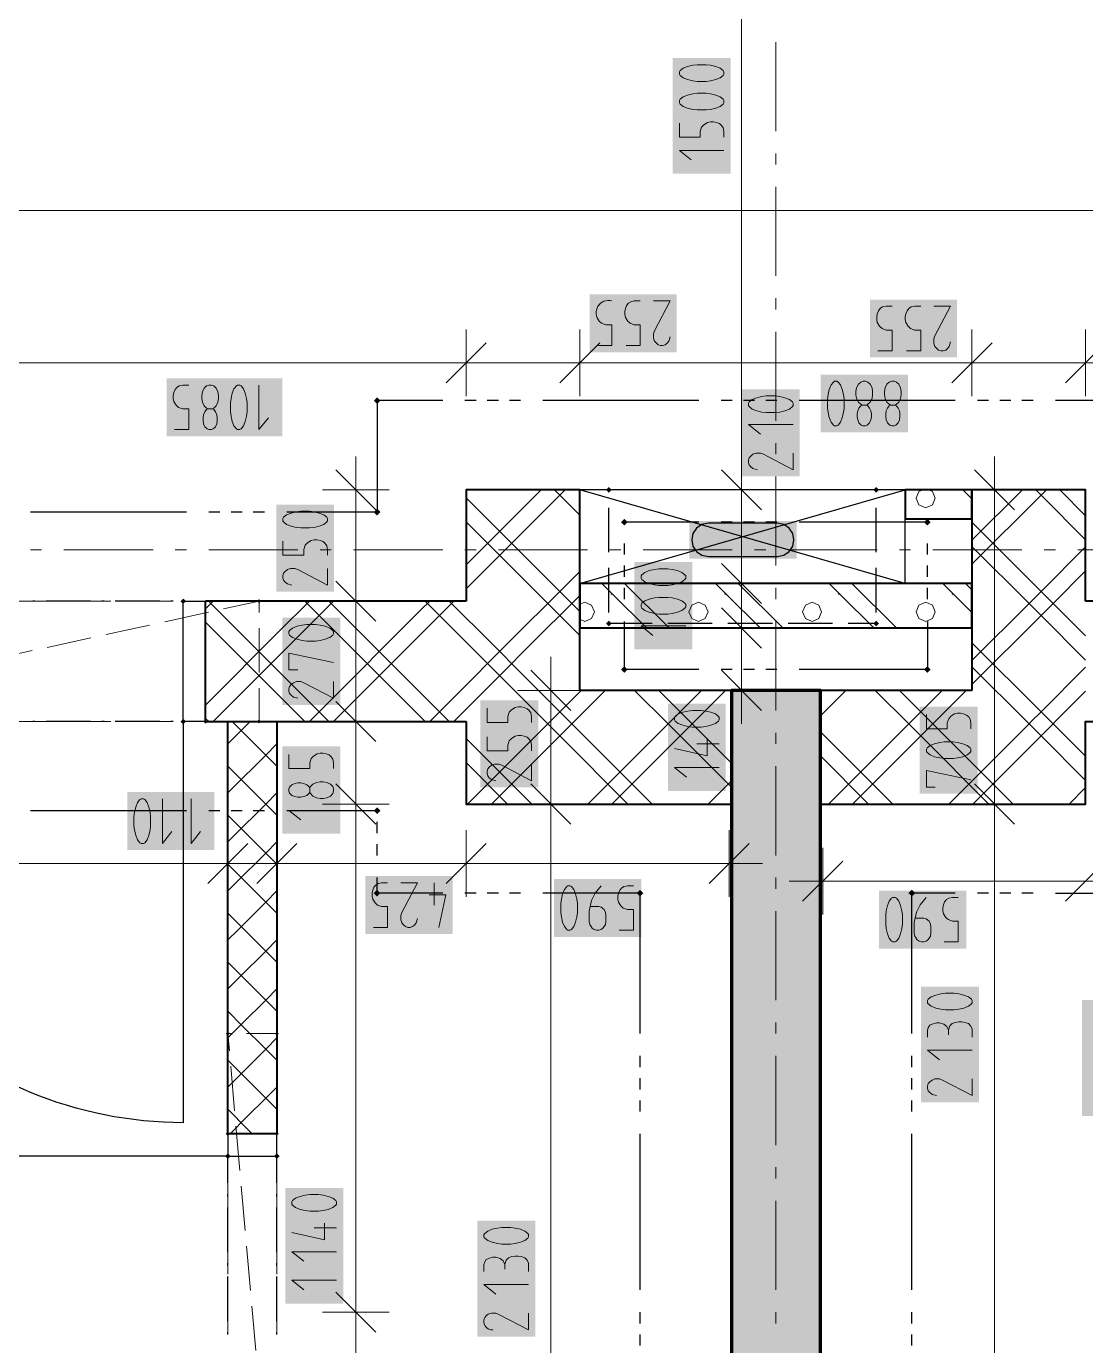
# Model space of a CAD drawing. Header units: millimetres. Extents: x 0 to 594, y 0 to 420.
# Drawn here: x 273.87 to 297.9, y 224.28 to 254.21 of the extents above; entities that cross this region are included whole.
import ezdxf

# ---------------------------------------------------------------- set-up
doc = ezdxf.new("R2010")
doc.units = ezdxf.units.MM
doc.header["$LTSCALE"] = 8
for name, color, linetype in [('PDF_Dvere', 7, 'Continuous'), ('PDF_Instalacni prizdivky', 7, 'Continuous'), ('PDF_Koty delkove', 7, 'Continuous'), ('PDF_Osy hlavni', 7, 'Continuous'), ('PDF_Pozarni useky', 7, 'Continuous'), ('PDF_Pozarni Vodovod', 7, 'Continuous'), ('PDF_Preklady', 7, 'Continuous'), ('PDF_Pricky zdene', 7, 'Continuous'), ('PDF_Rozvadece', 7, 'Continuous'), ('PDF_Steny akusticke', 7, 'Continuous'), ('PDF_Steny obvodove nosne', 7, 'Continuous')]:
    doc.layers.add(name, color=color, linetype=linetype)

msp = doc.modelspace()

# ---------------------------------------------------------------- linework, layer by layer
at = {"layer": 'PDF_Dvere', "lineweight": 25}
for points in [[(274.066, 241.166), (274.015, 241.166)], [(275.329, 241.166), (274.318, 241.166)], [(275.633, 241.166), (275.582, 241.166)], [(276.896, 241.166), (275.885, 241.166)], [(277.2, 241.166), (277.149, 241.166)], [(274.066, 238.437), (274.015, 238.437)], [(275.329, 238.437), (274.318, 238.437)], [(275.633, 238.437), (275.582, 238.437)], [(276.896, 238.437), (275.885, 238.437)], [(277.2, 238.437), (277.149, 238.437)], [(279.553, 227.971), (279.553, 228.58)], [(278.441, 227.667), (278.441, 227.718)], [(279.553, 227.667), (279.553, 227.718)], [(278.441, 226.404), (278.441, 227.415)], [(279.553, 226.404), (279.553, 227.415)], [(278.441, 226.1), (278.441, 226.151)], [(279.553, 226.1), (279.553, 226.151)], [(278.441, 224.837), (278.441, 225.848)], [(279.553, 224.837), (279.553, 225.848)], [(278.441, 224.533), (278.441, 224.584)], [(279.553, 224.533), (279.553, 224.584)]]:
    msp.add_lwpolyline(points, dxfattribs=at)
for points in [[(277.43, 241.166), (277.936, 241.166), (277.936, 238.437), (277.43, 238.437)], [(279.553, 228.58), (279.553, 229.085), (278.441, 229.085), (278.441, 228.58)]]:
    msp.add_lwpolyline(points, close=True, dxfattribs=at)
for points in [[(277.43, 238.437), (277.43, 229.338, -0.414214), (268.332, 238.437), (269.061, 238.437)], [(278.441, 227.971), (278.441, 228.58), (271.364, 228.58, 0.414214), (278.441, 221.503)]]:
    msp.add_lwpolyline(points, format="xyb", dxfattribs=at)
at = {"layer": 'PDF_Dvere', "lineweight": 25, "transparency": 33554559}
for points in [[(277.494, 241.166), (277.43, 241.103), (277.43, 241.229), (277.367, 241.166)], [(277.494, 238.437), (277.43, 238.373), (277.43, 238.5), (277.367, 238.437)], [(278.441, 228.516), (278.378, 228.58), (278.504, 228.58), (278.441, 228.643)], [(279.553, 228.516), (279.49, 228.58), (279.617, 228.58), (279.553, 228.643)]]:
    msp.add_solid(points, dxfattribs=at)
at = {"layer": 'PDF_Instalacni prizdivky', "lineweight": 40}
for points in [[(295.324, 243.694), (293.808, 243.694), (293.808, 243.036), (295.324, 243.036)], [(295.324, 241.571), (286.428, 241.571), (286.428, 240.56), (295.324, 240.56)]]:
    msp.add_lwpolyline(points, close=True, dxfattribs=at)
at = {"layer": 'PDF_Instalacni prizdivky', "lineweight": 9}
for points in [[(294.21, 243.694), (294.122, 243.657), (294.059, 243.504), (294.122, 243.351), (294.276, 243.287), (294.429, 243.351), (294.492, 243.504), (294.429, 243.657), (294.341, 243.694)], [(295.324, 243.486), (295.117, 243.694)], [(286.928, 241.571), (286.928, 241.571)], [(287.186, 241.313), (286.928, 241.571)], [(288.455, 240.56), (287.444, 241.571)], [(287.444, 241.571), (287.444, 241.571)], [(289.506, 241.571), (289.506, 241.571)], [(289.764, 241.313), (289.506, 241.571)], [(291.033, 240.56), (290.022, 241.571)], [(290.022, 241.571), (290.022, 241.571)], [(292.084, 241.571), (292.084, 241.571)], [(292.342, 241.313), (292.084, 241.571)], [(293.611, 240.56), (292.6, 241.571)], [(292.6, 241.571), (292.6, 241.571)], [(294.662, 241.571), (294.662, 241.571)], [(294.92, 241.313), (294.662, 241.571)], [(295.324, 241.424), (295.178, 241.571)], [(295.178, 241.571), (295.178, 241.571)], [(287.939, 240.56), (287.186, 241.313)], [(290.517, 240.56), (289.764, 241.313)], [(293.095, 240.56), (292.342, 241.313)], [(295.324, 240.908), (294.92, 241.313)], [(286.428, 240.757), (286.542, 240.71), (286.695, 240.773), (286.758, 240.926), (286.695, 241.079), (286.542, 241.143), (286.428, 241.096)]]:
    msp.add_lwpolyline(points, dxfattribs=at)
for points in [[(289.12, 241.143), (288.966, 241.079), (288.903, 240.926), (288.966, 240.773), (289.12, 240.71), (289.273, 240.773), (289.336, 240.926), (289.273, 241.079)], [(291.698, 241.143), (291.544, 241.079), (291.481, 240.926), (291.544, 240.773), (291.698, 240.71), (291.851, 240.773), (291.914, 240.926), (291.851, 241.079)], [(294.276, 241.143), (294.122, 241.079), (294.059, 240.926), (294.122, 240.773), (294.276, 240.71), (294.429, 240.773), (294.492, 240.926), (294.429, 241.079)]]:
    msp.add_lwpolyline(points, close=True, dxfattribs=at)
at = {"layer": 'PDF_Instalacni prizdivky', "lineweight": 9, "transparency": 33554559}
for points in [[(287.147, 241.308), (287.125, 241.331), (287.17, 241.331), (287.147, 241.354)], [(289.725, 241.308), (289.703, 241.331), (289.748, 241.331), (289.725, 241.354)], [(292.303, 241.308), (292.281, 241.331), (292.326, 241.331), (292.303, 241.354)], [(294.881, 241.308), (294.859, 241.331), (294.904, 241.331), (294.881, 241.354)]]:
    msp.add_solid(points, dxfattribs=at)
at = {"layer": 'PDF_Koty delkove', "lineweight": 18}
for points in [[(290.093, 239.144), (290.093, 240.56), (290.093, 241.571), (290.093, 243.694), (290.093, 258.858), (290.093, 261.891), (290.093, 263.407)], [(289.291, 253.337), (289.089, 253.337), (288.989, 253.323), (288.87, 253.296), (288.769, 253.256), (288.702, 253.202), (288.685, 253.175), (288.685, 253.121), (288.702, 253.093), (288.769, 253.04), (288.87, 253), (288.989, 252.972), (289.089, 252.958), (289.291, 252.958), (289.392, 252.972), (289.51, 253), (289.611, 253.04), (289.679, 253.093), (289.696, 253.121), (289.696, 253.175)], [(289.696, 253.175), (289.679, 253.202), (289.611, 253.256), (289.51, 253.296), (289.392, 253.323), (289.291, 253.337)], [(288.685, 252.014), (288.685, 251.69), (289.156, 251.69), (289.156, 251.825), (289.191, 251.919), (289.241, 251.973), (289.325, 252.027), (289.392, 252.04)], [(289.392, 252.04), (289.46, 252.04), (289.527, 252.027), (289.594, 252), (289.645, 251.959), (289.679, 251.906), (289.696, 251.825), (289.696, 251.69)], [(289.696, 251.392), (288.685, 251.392), (288.954, 251.177)], [(511.924, 250.029), (492.486, 250.029), (472.901, 250.029), (471.435, 250.029), (163.798, 250.029)], [(287.476, 246.966), (287.8, 246.966), (287.8, 247.437), (287.664, 247.437), (287.57, 247.472), (287.516, 247.522), (287.463, 247.606), (287.449, 247.673), (287.449, 247.741), (287.463, 247.808), (287.489, 247.875), (287.53, 247.926), (287.583, 247.96), (287.664, 247.977), (287.8, 247.977)], [(288.097, 247.977), (288.475, 247.977), (288.124, 247.303), (288.097, 247.235), (288.097, 247.134), (288.124, 247.067), (288.164, 247.017), (288.205, 246.982), (288.259, 246.966), (288.312, 246.966), (288.367, 246.982), (288.407, 247.017), (288.448, 247.067), (288.475, 247.167)], [(293.189, 246.847), (293.513, 246.847), (293.513, 247.318), (293.378, 247.318), (293.284, 247.352), (293.229, 247.403), (293.176, 247.487), (293.162, 247.554), (293.162, 247.621), (293.176, 247.689), (293.203, 247.756), (293.243, 247.806), (293.297, 247.841), (293.378, 247.858), (293.513, 247.858)], [(293.837, 246.847), (294.161, 246.847), (294.161, 247.318), (294.026, 247.318), (293.932, 247.352), (293.877, 247.403), (293.824, 247.487), (293.81, 247.554), (293.81, 247.621), (293.824, 247.689), (293.851, 247.756), (293.891, 247.806), (293.945, 247.841)], [(293.945, 247.841), (294.026, 247.858), (294.161, 247.858)], [(294.458, 247.858), (294.837, 247.858), (294.485, 247.184), (294.458, 247.116), (294.458, 247.015), (294.485, 246.948), (294.526, 246.897), (294.566, 246.863), (294.62, 246.847), (294.674, 246.847), (294.728, 246.863), (294.769, 246.897), (294.809, 246.948), (294.837, 247.048)], [(283.85, 247.333), (283.85, 246.575), (283.85, 245.817)], [(286.428, 247.333), (286.428, 246.575), (286.428, 245.817)], [(295.324, 247.333), (295.324, 246.575), (295.324, 245.817)], [(297.902, 247.333), (297.902, 246.575), (297.902, 245.817)], [(284.305, 247.03), (283.395, 246.12)], [(286.883, 247.03), (285.973, 246.12)], [(295.779, 247.03), (294.869, 246.12)], [(298.357, 247.03), (297.447, 246.12)], [(419.32, 246.575), (408.047, 246.575), (400.263, 246.575), (392.883, 246.575), (316.251, 246.575), (308.871, 246.575), (297.902, 246.575), (295.324, 246.575), (286.428, 246.575), (283.85, 246.575), (272.881, 246.575), (265.501, 246.575), (188.87, 246.575)], [(277.231, 245.058), (277.555, 245.058), (277.555, 245.53), (277.42, 245.53), (277.326, 245.564), (277.271, 245.615), (277.218, 245.698), (277.204, 245.765), (277.204, 245.833), (277.218, 245.901), (277.245, 245.967), (277.285, 246.018), (277.339, 246.052), (277.42, 246.069), (277.555, 246.069)], [(277.852, 245.833), (277.852, 245.765), (277.866, 245.681), (277.906, 245.597), (277.96, 245.547), (277.987, 245.53), (278.095, 245.53), (278.122, 245.547), (278.176, 245.597), (278.217, 245.681), (278.23, 245.765), (278.23, 245.833), (278.217, 245.917), (278.176, 246.002), (278.122, 246.052), (278.068, 246.069)], [(278.068, 246.069), (278.014, 246.069), (277.96, 246.052), (277.906, 246.002), (277.866, 245.917), (277.852, 245.833)], [(279.148, 246.069), (279.148, 245.058), (279.364, 245.327)], [(292.207, 245.146), (292.26, 245.146), (292.288, 245.162), (292.341, 245.23), (292.382, 245.331), (292.409, 245.449), (292.423, 245.549), (292.423, 245.751), (292.409, 245.852), (292.382, 245.971), (292.341, 246.072), (292.288, 246.139), (292.26, 246.157), (292.207, 246.157), (292.179, 246.139), (292.126, 246.072), (292.085, 245.971), (292.058, 245.852), (292.045, 245.751)], [(292.045, 245.751), (292.045, 245.549), (292.058, 245.449), (292.085, 245.331), (292.126, 245.23), (292.179, 245.162), (292.207, 245.146)], [(278.095, 245.53), (278.122, 245.512), (278.162, 245.462), (278.189, 245.395), (278.203, 245.327), (278.203, 245.26), (278.189, 245.193), (278.162, 245.125), (278.108, 245.075), (278.068, 245.058), (278.014, 245.058), (277.974, 245.075), (277.919, 245.125), (277.893, 245.193), (277.879, 245.26), (277.879, 245.327), (277.893, 245.395), (277.919, 245.462), (277.96, 245.512), (277.987, 245.53)], [(292.936, 245.617), (292.962, 245.6), (293.003, 245.549), (293.03, 245.482), (293.043, 245.415), (293.043, 245.347), (293.03, 245.28), (293.003, 245.212), (292.949, 245.162), (292.908, 245.146), (292.855, 245.146), (292.814, 245.162), (292.76, 245.212), (292.733, 245.28), (292.719, 245.347), (292.719, 245.415), (292.733, 245.482), (292.76, 245.549), (292.8, 245.6), (292.827, 245.617)], [(293.584, 245.617), (293.61, 245.6), (293.651, 245.549), (293.678, 245.482), (293.691, 245.415), (293.691, 245.347), (293.678, 245.28), (293.651, 245.212), (293.597, 245.162), (293.556, 245.146), (293.503, 245.146), (293.462, 245.162), (293.408, 245.212), (293.381, 245.28), (293.367, 245.347)], [(293.367, 245.347), (293.367, 245.415), (293.381, 245.482), (293.408, 245.549), (293.448, 245.6), (293.475, 245.617)], [(291.266, 245.175), (290.255, 245.175), (290.524, 244.959)], [(291.266, 244.527), (291.266, 244.149), (290.592, 244.5), (290.524, 244.527), (290.423, 244.527), (290.356, 244.5), (290.306, 244.46), (290.271, 244.419), (290.255, 244.365), (290.255, 244.311), (290.271, 244.257), (290.306, 244.217), (290.356, 244.176), (290.456, 244.149)], [(281.345, 243.694), (281.345, 244.452)], [(295.834, 243.694), (295.834, 244.452)], [(281.799, 243.239), (280.89, 244.149)], [(290.548, 243.239), (289.638, 244.149)], [(296.289, 243.239), (295.379, 244.149)], [(282.103, 243.694), (281.345, 243.694), (280.586, 243.694)], [(281.345, 215.033), (281.345, 225.041), (281.345, 236.566), (281.345, 238.437), (281.345, 241.166), (281.345, 243.694)], [(290.851, 243.694), (290.093, 243.694), (289.335, 243.694)], [(296.592, 243.694), (295.834, 243.694), (295.076, 243.694)], [(295.834, 154.678), (295.834, 158.52), (295.834, 177.255), (295.834, 212.435), (295.834, 213.567), (295.834, 215.033), (295.834, 217.041), (295.834, 236.566), (295.834, 243.694)], [(280.297, 243.207), (280.095, 243.207), (279.995, 243.193), (279.877, 243.166), (279.776, 243.126), (279.708, 243.072), (279.692, 243.045), (279.692, 242.991), (279.708, 242.964), (279.776, 242.91), (279.877, 242.87), (279.995, 242.842)], [(279.995, 242.842), (280.095, 242.828), (280.297, 242.828), (280.399, 242.842), (280.517, 242.87), (280.618, 242.91), (280.686, 242.964), (280.703, 242.991), (280.703, 243.045), (280.686, 243.072), (280.618, 243.126), (280.517, 243.166), (280.399, 243.193), (280.297, 243.207)], [(279.692, 242.532), (279.692, 242.208), (280.163, 242.208), (280.163, 242.343), (280.197, 242.437), (280.248, 242.491), (280.332, 242.545), (280.399, 242.559), (280.466, 242.559), (280.534, 242.545), (280.601, 242.518), (280.651, 242.478), (280.686, 242.424), (280.703, 242.343), (280.703, 242.208)], [(280.703, 241.911), (280.703, 241.532), (280.028, 241.884), (279.961, 241.911), (279.86, 241.911), (279.793, 241.884), (279.742, 241.843), (279.708, 241.803), (279.692, 241.749), (279.692, 241.695), (279.708, 241.641), (279.742, 241.6), (279.793, 241.56), (279.893, 241.532)], [(288.424, 241.902), (288.221, 241.902), (288.121, 241.889), (288.003, 241.862), (287.902, 241.821), (287.834, 241.768), (287.818, 241.74), (287.818, 241.687), (287.834, 241.659), (287.902, 241.606), (288.003, 241.565), (288.121, 241.538), (288.221, 241.524), (288.424, 241.524), (288.525, 241.538), (288.643, 241.565), (288.744, 241.606), (288.812, 241.659), (288.829, 241.687), (288.829, 241.74), (288.812, 241.768), (288.744, 241.821), (288.643, 241.862)], [(288.643, 241.862), (288.525, 241.889), (288.424, 241.902)], [(290.548, 241.116), (289.638, 242.025)], [(281.799, 240.711), (280.89, 241.621)], [(290.851, 241.571), (290.093, 241.571), (289.335, 241.571)], [(282.103, 241.166), (281.345, 241.166), (280.586, 241.166)], [(290.548, 240.105), (289.638, 241.015)], [(280.434, 240.639), (280.231, 240.639), (280.131, 240.625), (280.013, 240.598), (279.912, 240.558), (279.844, 240.504), (279.828, 240.477), (279.828, 240.423), (279.844, 240.396), (279.912, 240.342), (280.013, 240.302), (280.131, 240.274), (280.231, 240.26)], [(280.231, 240.26), (280.434, 240.26), (280.535, 240.274), (280.653, 240.302), (280.754, 240.342), (280.822, 240.396), (280.839, 240.423), (280.839, 240.477), (280.822, 240.504), (280.754, 240.558), (280.653, 240.598), (280.535, 240.625), (280.434, 240.639)], [(288.829, 240.606), (287.818, 240.606), (288.087, 240.391)], [(290.851, 240.56), (290.093, 240.56), (289.335, 240.56)], [(280.029, 239.612), (279.828, 239.612), (279.828, 239.991), (280.839, 239.775)], [(285.77, 239.144), (285.77, 239.902)], [(286.225, 238.689), (285.315, 239.599)], [(290.548, 238.689), (289.638, 239.599)], [(280.839, 239.343), (280.839, 238.964), (280.165, 239.316), (280.097, 239.343), (279.996, 239.343), (279.929, 239.316), (279.879, 239.275), (279.844, 239.235), (279.828, 239.181), (279.828, 239.127), (279.844, 239.073), (279.879, 239.032), (279.929, 238.992), (280.029, 238.964)], [(286.528, 239.144), (285.77, 239.144), (285.012, 239.144)], [(285.77, 236.566), (285.77, 239.144)], [(290.851, 239.144), (290.093, 239.144), (289.335, 239.144)], [(290.093, 239.144), (290.093, 238.386)], [(281.799, 237.982), (280.89, 238.891)], [(284.322, 238.742), (284.322, 238.418), (284.793, 238.418), (284.793, 238.553), (284.827, 238.647), (284.878, 238.701), (284.961, 238.755), (285.028, 238.769), (285.096, 238.769), (285.164, 238.755), (285.23, 238.728), (285.281, 238.688), (285.315, 238.634), (285.333, 238.553), (285.333, 238.418)], [(289.182, 238.69), (288.98, 238.69), (288.88, 238.676), (288.761, 238.649), (288.66, 238.609), (288.593, 238.555), (288.576, 238.528), (288.576, 238.474), (288.593, 238.447), (288.66, 238.393), (288.761, 238.353), (288.88, 238.325), (288.98, 238.311), (289.182, 238.311), (289.283, 238.325), (289.401, 238.353), (289.502, 238.393), (289.57, 238.447), (289.587, 238.474), (289.587, 238.528), (289.57, 238.555), (289.502, 238.609), (289.401, 238.649)], [(289.401, 238.649), (289.283, 238.676), (289.182, 238.69)], [(294.29, 238.597), (294.29, 238.273), (294.761, 238.273), (294.761, 238.408), (294.796, 238.502), (294.846, 238.556), (294.93, 238.61), (294.997, 238.624), (295.065, 238.624)], [(295.065, 238.624), (295.132, 238.61), (295.199, 238.583), (295.25, 238.543), (295.284, 238.489), (295.301, 238.408), (295.301, 238.273)], [(282.103, 238.437), (281.345, 238.437), (280.586, 238.437)], [(284.322, 238.094), (284.322, 237.77), (284.793, 237.77), (284.793, 237.905), (284.827, 237.999), (284.878, 238.053), (284.961, 238.107), (285.028, 238.121), (285.096, 238.121), (285.164, 238.107), (285.23, 238.08), (285.281, 238.04), (285.315, 237.986), (285.333, 237.905), (285.333, 237.77)], [(289.317, 238.042), (289.317, 237.663), (288.576, 237.826)], [(289.587, 237.934), (289.082, 237.934)], [(279.828, 237.693), (279.828, 237.369), (280.299, 237.369), (280.299, 237.504), (280.334, 237.598), (280.384, 237.652), (280.468, 237.706), (280.535, 237.719), (280.602, 237.719), (280.67, 237.706), (280.737, 237.679), (280.788, 237.638), (280.822, 237.585), (280.839, 237.504), (280.839, 237.369)], [(285.333, 237.473), (285.333, 237.094), (284.658, 237.446), (284.59, 237.473), (284.489, 237.473), (284.423, 237.446), (284.372, 237.405), (284.338, 237.365), (284.322, 237.311), (284.322, 237.257), (284.338, 237.203), (284.372, 237.162), (284.423, 237.122), (284.523, 237.094)], [(289.587, 237.393), (288.576, 237.393), (288.845, 237.178)], [(294.491, 236.949), (294.29, 236.949), (294.29, 237.328), (295.301, 237.112)], [(279.844, 236.95), (279.895, 237.004), (279.963, 237.031), (280.029, 237.045), (280.097, 237.045), (280.165, 237.031), (280.231, 237.004), (280.282, 236.964), (280.299, 236.937)], [(281.799, 236.111), (280.89, 237.021)], [(286.225, 236.111), (285.315, 237.021)], [(296.289, 236.111), (295.379, 237.021)], [(280.299, 236.828), (280.282, 236.802), (280.231, 236.761), (280.165, 236.734), (280.097, 236.721), (280.029, 236.721), (279.963, 236.734), (279.895, 236.761), (279.844, 236.815), (279.828, 236.856), (279.828, 236.909), (279.844, 236.95)], [(276.96, 236.684), (276.96, 235.673), (277.175, 235.942)], [(277.608, 236.684), (277.608, 235.673), (277.824, 235.942)], [(280.839, 236.423), (279.828, 236.423), (280.097, 236.208)], [(282.103, 236.566), (281.345, 236.566), (280.586, 236.566)], [(286.528, 236.566), (285.77, 236.566), (285.012, 236.566)], [(285.77, 206.995), (285.77, 210.324), (285.77, 213.567), (285.77, 215.033), (285.77, 236.566)], [(296.592, 236.566), (295.834, 236.566), (295.076, 236.566)], [(278.441, 235.976), (278.441, 235.217), (278.441, 234.459)], [(279.553, 235.976), (279.553, 235.217), (279.553, 234.459)], [(283.85, 235.976), (283.85, 235.217), (283.85, 234.459)], [(289.815, 235.976), (289.815, 235.217), (289.815, 234.459)], [(278.896, 235.672), (277.986, 234.763)], [(280.008, 235.672), (279.098, 234.763)], [(284.305, 235.672), (283.395, 234.763)], [(290.27, 235.672), (289.36, 234.763)], [(291.938, 235.576), (291.938, 234.817), (291.938, 234.059)], [(289.815, 235.217), (287.361, 235.217), (285.941, 235.217), (283.85, 235.217), (282.126, 235.217), (279.553, 235.217), (278.441, 235.217), (276.145, 235.217), (274.744, 235.217), (272.856, 235.217), (267.275, 235.217), (263.883, 235.217), (262.771, 235.217), (253.571, 235.217)], [(289.815, 235.217), (290.573, 235.217)], [(292.393, 235.272), (291.483, 234.362)], [(298.357, 235.272), (297.447, 234.362)], [(281.743, 233.769), (282.067, 233.769), (282.067, 234.24), (281.931, 234.24), (281.837, 234.275), (281.783, 234.325), (281.73, 234.409), (281.716, 234.476), (281.716, 234.544), (281.73, 234.611), (281.756, 234.678), (281.797, 234.729), (281.85, 234.763), (281.931, 234.78), (282.067, 234.78)], [(282.364, 234.78), (282.742, 234.78), (282.391, 234.106), (282.364, 234.038), (282.364, 233.937), (282.391, 233.87), (282.431, 233.82), (282.472, 233.785), (282.526, 233.769), (282.579, 233.769), (282.634, 233.785), (282.674, 233.82), (282.715, 233.87), (282.742, 233.97)], [(283.12, 234.78), (283.12, 234.275)], [(286.157, 233.701), (286.21, 233.701), (286.238, 233.717), (286.291, 233.785), (286.332, 233.886), (286.359, 234.004), (286.373, 234.104), (286.373, 234.307), (286.359, 234.408), (286.332, 234.526), (286.291, 234.627), (286.238, 234.695), (286.21, 234.712), (286.157, 234.712), (286.129, 234.695), (286.076, 234.627), (286.035, 234.526), (286.009, 234.408), (285.995, 234.307)], [(286.913, 234.712), (286.777, 234.543), (286.696, 234.374), (286.643, 234.139), (286.643, 233.902), (286.657, 233.835), (286.684, 233.785), (286.71, 233.752), (286.751, 233.717), (286.805, 233.701), (286.859, 233.701), (286.913, 233.717), (286.953, 233.752), (286.98, 233.785), (287.008, 233.835), (287.021, 233.902), (287.021, 234.038), (287.008, 234.104), (286.98, 234.172), (286.913, 234.223), (286.859, 234.24), (286.67, 234.24)], [(287.318, 233.701), (287.642, 233.701), (287.642, 234.172), (287.507, 234.172), (287.413, 234.206), (287.358, 234.257), (287.305, 234.341), (287.291, 234.408), (287.291, 234.475), (287.305, 234.543), (287.332, 234.61), (287.372, 234.66), (287.426, 234.695), (287.507, 234.712), (287.642, 234.712)], [(291.938, 234.817), (291.179, 234.817)], [(302.199, 234.817), (301.633, 234.817), (297.902, 234.817), (291.938, 234.817)], [(283.012, 234.51), (283.39, 234.51), (283.228, 233.769)], [(294.285, 234.448), (294.15, 234.279), (294.069, 234.11), (294.015, 233.875), (294.015, 233.638), (294.029, 233.572), (294.056, 233.521), (294.083, 233.488), (294.123, 233.453), (294.177, 233.437), (294.231, 233.437), (294.285, 233.453), (294.326, 233.488), (294.352, 233.521), (294.38, 233.572), (294.394, 233.638), (294.394, 233.774), (294.38, 233.84), (294.352, 233.908), (294.285, 233.959), (294.231, 233.976), (294.042, 233.976)], [(294.677, 234.279), (294.704, 234.346), (294.744, 234.397), (294.798, 234.431), (294.879, 234.448), (295.014, 234.448)], [(285.995, 234.307), (285.995, 234.104), (286.009, 234.004), (286.035, 233.886), (286.076, 233.785), (286.129, 233.717), (286.157, 233.701)], [(294.69, 233.437), (295.014, 233.437), (295.014, 233.908), (294.879, 233.908), (294.785, 233.943), (294.731, 233.993), (294.677, 234.077), (294.663, 234.144), (294.663, 234.212), (294.677, 234.279)], [(294.923, 232.275), (294.721, 232.275), (294.621, 232.261), (294.503, 232.234), (294.401, 232.194), (294.334, 232.14), (294.318, 232.113), (294.318, 232.059), (294.334, 232.032), (294.401, 231.978)], [(294.401, 231.978), (294.503, 231.938), (294.621, 231.91), (294.721, 231.897), (294.923, 231.897), (295.024, 231.91), (295.142, 231.938), (295.244, 231.978), (295.311, 232.032), (295.328, 232.059), (295.328, 232.113), (295.311, 232.14), (295.244, 232.194), (295.142, 232.234), (295.024, 232.261), (294.923, 232.275)], [(295.328, 231.276), (295.328, 231.465), (295.294, 231.532), (295.244, 231.586), (295.16, 231.613), (295.092, 231.627), (295.024, 231.627), (294.94, 231.613), (294.874, 231.586), (294.823, 231.532), (294.789, 231.438)], [(294.318, 231.276), (294.318, 231.438), (294.334, 231.492), (294.368, 231.546), (294.419, 231.573), (294.519, 231.6), (294.586, 231.6), (294.688, 231.573), (294.755, 231.519), (294.789, 231.438), (294.789, 231.33)], [(295.328, 230.979), (294.318, 230.979), (294.586, 230.763)], [(295.328, 230.331), (295.328, 229.952), (294.654, 230.304), (294.586, 230.331), (294.485, 230.331), (294.419, 230.304), (294.368, 230.264), (294.334, 230.223), (294.318, 230.169), (294.318, 230.115), (294.334, 230.061), (294.368, 230.021), (294.419, 229.98), (294.519, 229.952)], [(280.502, 227.707), (280.3, 227.707), (280.2, 227.693), (280.081, 227.667), (279.98, 227.626), (279.912, 227.573), (279.896, 227.545), (279.896, 227.492), (279.912, 227.464), (279.98, 227.411), (280.081, 227.37), (280.2, 227.343), (280.3, 227.329), (280.502, 227.329), (280.603, 227.343), (280.721, 227.37), (280.822, 227.411), (280.89, 227.464), (280.907, 227.492), (280.907, 227.545), (280.89, 227.573), (280.822, 227.626), (280.721, 227.667), (280.603, 227.693), (280.502, 227.707)], [(280.637, 227.059), (280.637, 226.681), (279.896, 226.844)], [(280.907, 226.951), (280.402, 226.951)], [(284.859, 226.961), (284.657, 226.961), (284.557, 226.947), (284.438, 226.92), (284.337, 226.88), (284.27, 226.826), (284.253, 226.799), (284.253, 226.745), (284.27, 226.718), (284.337, 226.664), (284.438, 226.624), (284.557, 226.596), (284.657, 226.583), (284.859, 226.583), (284.96, 226.596), (285.078, 226.624), (285.179, 226.664), (285.247, 226.718), (285.264, 226.745), (285.264, 226.799)], [(285.264, 226.799), (285.247, 226.826), (285.179, 226.88), (285.078, 226.92), (284.96, 226.947), (284.859, 226.961)], [(280.907, 226.411), (279.896, 226.411), (280.165, 226.195)], [(284.253, 225.962), (284.253, 226.124), (284.27, 226.178), (284.304, 226.232), (284.355, 226.259), (284.455, 226.286), (284.522, 226.286), (284.623, 226.259), (284.691, 226.205), (284.725, 226.124), (284.725, 226.016)], [(285.264, 225.962), (285.264, 226.151), (285.23, 226.218), (285.179, 226.272), (285.096, 226.299), (285.028, 226.313), (284.96, 226.313), (284.876, 226.299), (284.809, 226.272), (284.759, 226.218), (284.725, 226.124)], [(280.907, 225.763), (279.896, 225.763), (280.165, 225.547)], [(285.264, 225.665), (284.253, 225.665), (284.522, 225.449)], [(281.799, 224.586), (280.89, 225.496)], [(282.103, 225.041), (281.345, 225.041), (280.586, 225.041)]]:
    msp.add_lwpolyline(points, dxfattribs=at)
for points in [[(289.291, 252.688), (289.089, 252.688), (288.989, 252.675), (288.87, 252.648), (288.769, 252.607), (288.702, 252.554), (288.685, 252.526), (288.685, 252.473), (288.702, 252.445), (288.769, 252.392), (288.87, 252.351), (288.989, 252.324), (289.089, 252.31), (289.291, 252.31), (289.392, 252.324), (289.51, 252.351), (289.611, 252.392), (289.679, 252.445), (289.696, 252.473), (289.696, 252.526), (289.679, 252.554), (289.611, 252.607), (289.51, 252.648), (289.392, 252.675)], [(278.5, 245.664), (278.5, 245.462), (278.514, 245.362), (278.541, 245.243), (278.581, 245.142), (278.635, 245.075), (278.662, 245.058), (278.716, 245.058), (278.743, 245.075), (278.797, 245.142), (278.837, 245.243), (278.865, 245.362), (278.878, 245.462), (278.878, 245.664), (278.865, 245.765), (278.837, 245.883), (278.797, 245.985), (278.743, 246.052), (278.716, 246.069), (278.662, 246.069), (278.635, 246.052), (278.581, 245.985), (278.541, 245.883), (278.514, 245.765)], [(292.693, 245.92), (292.693, 245.852), (292.706, 245.768), (292.746, 245.685), (292.8, 245.634), (292.827, 245.617), (292.936, 245.617), (292.962, 245.634), (293.017, 245.685), (293.057, 245.768), (293.071, 245.852), (293.071, 245.92), (293.057, 246.004), (293.017, 246.089), (292.962, 246.139), (292.908, 246.157), (292.855, 246.157), (292.8, 246.139), (292.746, 246.089), (292.706, 246.004)], [(293.341, 245.92), (293.341, 245.852), (293.354, 245.768), (293.394, 245.685), (293.448, 245.634), (293.475, 245.617), (293.584, 245.617), (293.61, 245.634), (293.665, 245.685), (293.705, 245.768), (293.719, 245.852), (293.719, 245.92), (293.705, 246.004), (293.665, 246.089), (293.61, 246.139), (293.556, 246.157), (293.503, 246.157), (293.448, 246.139), (293.394, 246.089), (293.354, 246.004)], [(290.861, 245.823), (290.658, 245.823), (290.558, 245.809), (290.44, 245.782), (290.339, 245.742), (290.271, 245.688), (290.255, 245.661), (290.255, 245.607), (290.271, 245.58), (290.339, 245.526), (290.44, 245.486), (290.558, 245.458), (290.658, 245.445), (290.861, 245.445), (290.962, 245.458), (291.08, 245.486), (291.181, 245.526), (291.249, 245.58), (291.266, 245.607), (291.266, 245.661), (291.249, 245.688), (291.181, 245.742), (291.08, 245.782), (290.962, 245.809)], [(288.424, 241.254), (288.221, 241.254), (288.121, 241.241), (288.003, 241.214), (287.902, 241.173), (287.834, 241.12), (287.818, 241.092), (287.818, 241.039), (287.834, 241.011), (287.902, 240.958), (288.003, 240.917), (288.121, 240.89), (288.221, 240.876), (288.424, 240.876), (288.525, 240.89), (288.643, 240.917), (288.744, 240.958), (288.812, 241.011), (288.829, 241.039), (288.829, 241.092), (288.812, 241.12), (288.744, 241.173), (288.643, 241.214), (288.525, 241.241)], [(294.896, 237.976), (294.694, 237.976), (294.594, 237.962), (294.475, 237.935), (294.374, 237.895), (294.306, 237.841), (294.29, 237.814), (294.29, 237.76), (294.306, 237.733), (294.374, 237.679), (294.475, 237.639), (294.594, 237.611), (294.694, 237.597), (294.896, 237.597), (294.997, 237.611), (295.115, 237.639), (295.216, 237.679), (295.284, 237.733), (295.301, 237.76), (295.301, 237.814), (295.284, 237.841), (295.216, 237.895), (295.115, 237.935), (294.997, 237.962)], [(280.602, 237.071), (280.535, 237.071), (280.451, 237.058), (280.367, 237.018), (280.316, 236.964), (280.299, 236.937), (280.299, 236.828), (280.316, 236.802), (280.367, 236.747), (280.451, 236.707), (280.535, 236.693), (280.602, 236.693), (280.686, 236.707), (280.771, 236.747), (280.822, 236.802), (280.839, 236.856), (280.839, 236.909), (280.822, 236.964), (280.771, 237.018), (280.686, 237.058)], [(276.312, 236.279), (276.312, 236.076), (276.326, 235.976), (276.352, 235.858), (276.393, 235.757), (276.446, 235.689), (276.474, 235.673), (276.527, 235.673), (276.555, 235.689), (276.608, 235.757), (276.649, 235.858), (276.676, 235.976), (276.69, 236.076), (276.69, 236.279), (276.676, 236.38), (276.649, 236.498), (276.608, 236.599), (276.555, 236.667), (276.527, 236.684), (276.474, 236.684), (276.446, 236.667), (276.393, 236.599), (276.352, 236.498), (276.326, 236.38)], [(293.367, 234.043), (293.367, 233.84), (293.381, 233.74), (293.408, 233.622), (293.448, 233.521), (293.502, 233.453), (293.529, 233.437), (293.583, 233.437), (293.61, 233.453), (293.664, 233.521), (293.704, 233.622), (293.732, 233.74), (293.746, 233.84), (293.746, 234.043), (293.732, 234.144), (293.704, 234.262), (293.664, 234.363), (293.61, 234.431), (293.583, 234.448), (293.529, 234.448), (293.502, 234.431), (293.448, 234.363), (293.408, 234.262), (293.381, 234.144)]]:
    msp.add_lwpolyline(points, close=True, dxfattribs=at)
for points in [[(286.828, 246.966), (287.152, 246.966), (287.152, 247.437), (287.016, 247.437), (286.922, 247.472), (286.868, 247.522, -0.753186), (287.152, 247.977)], [(285.264, 225.017), (285.264, 224.638), (284.59, 224.99), (284.522, 225.017), (284.421, 225.017, 0.981614), (284.455, 224.638)]]:
    msp.add_lwpolyline(points, format="xyb", dxfattribs=at)
at = {"layer": 'PDF_Koty delkove', "color": 7, "lineweight": 18, "true_color": 0xffffff, "transparency": 33554559}
for points in [[(289.848, 250.862), (289.848, 253.488), (288.534, 250.862), (288.534, 253.488)], [(288.627, 248.129), (286.649, 248.129), (288.627, 246.814), (286.649, 246.814)], [(294.988, 248.009), (293.011, 248.009), (294.988, 246.695), (293.011, 246.695)], [(293.871, 246.308), (291.893, 246.308), (293.871, 244.994), (291.893, 244.994)], [(279.678, 246.221), (277.053, 246.221), (279.678, 244.907), (277.053, 244.907)], [(291.418, 243.997), (291.418, 245.974), (290.103, 243.997), (290.103, 245.974)], [(280.854, 241.381), (280.854, 243.358), (279.54, 241.381), (279.54, 243.358)], [(288.981, 240.076), (288.981, 242.054), (287.666, 240.076), (287.666, 242.054)], [(280.991, 238.813), (280.991, 240.79), (279.676, 238.813), (279.676, 240.79)], [(285.484, 236.943), (285.484, 238.92), (284.17, 236.943), (284.17, 238.92)], [(289.739, 236.864), (289.739, 238.841), (288.425, 236.864), (288.425, 238.841)], [(295.453, 236.798), (295.453, 238.775), (294.139, 236.798), (294.139, 238.775)], [(280.991, 235.893), (280.991, 237.871), (279.676, 235.893), (279.676, 237.871)], [(278.138, 236.836), (276.161, 236.836), (278.138, 235.521), (276.161, 235.521)], [(283.542, 234.932), (281.565, 234.932), (283.542, 233.617), (281.565, 233.617)], [(287.821, 234.864), (285.844, 234.864), (287.821, 233.549), (285.844, 233.549)], [(295.193, 234.6), (293.216, 234.6), (295.193, 233.285), (293.216, 233.285)], [(295.48, 229.801), (295.48, 232.426), (294.166, 229.801), (294.166, 232.426)], [(299.134, 229.491), (299.134, 232.117), (297.819, 229.491), (297.819, 232.117)], [(281.059, 225.233), (281.059, 227.858), (279.745, 225.233), (279.745, 227.858)], [(285.416, 224.487), (285.416, 227.112), (284.102, 224.487), (284.102, 227.112)]]:
    msp.add_solid(points, dxfattribs=at)
at = {"layer": 'PDF_Osy hlavni', "lineweight": 18}
for points in [[(290.876, 251.83), (290.876, 253.851)], [(290.876, 251.071), (290.876, 251.324)], [(290.876, 248.544), (290.876, 250.566)], [(290.876, 247.786), (290.876, 248.038)], [(290.876, 245.258), (290.876, 247.28)], [(290.876, 244.5), (290.876, 244.753)], [(290.876, 241.973), (290.876, 243.995)], [(274.217, 242.329), (273.965, 242.329)], [(276.745, 242.329), (274.723, 242.329)], [(277.503, 242.329), (277.25, 242.329)], [(280.03, 242.329), (278.008, 242.329)], [(280.789, 242.329), (280.536, 242.329)], [(283.316, 242.329), (281.294, 242.329)], [(284.074, 242.329), (283.822, 242.329)], [(286.602, 242.329), (284.58, 242.329)], [(287.36, 242.329), (287.107, 242.329)], [(289.887, 242.329), (287.865, 242.329)], [(290.646, 242.329), (290.393, 242.329)], [(293.173, 242.329), (291.151, 242.329)], [(293.931, 242.329), (293.678, 242.329)], [(296.459, 242.329), (294.437, 242.329)], [(297.217, 242.329), (296.964, 242.329)], [(299.744, 242.329), (297.722, 242.329)], [(290.876, 241.214), (290.876, 241.467)], [(290.876, 238.687), (290.876, 240.709)], [(290.876, 237.929), (290.876, 238.181)], [(290.876, 235.401), (290.876, 237.423)], [(290.876, 234.643), (290.876, 234.896)], [(290.876, 232.116), (290.876, 234.138)], [(290.876, 231.357), (290.876, 231.61)], [(290.876, 228.83), (290.876, 230.852)], [(290.876, 228.072), (290.876, 228.325)], [(290.876, 225.544), (290.876, 227.566)], [(290.876, 224.786), (290.876, 225.039)]]:
    msp.add_lwpolyline(points, dxfattribs=at)
at = {"layer": 'PDF_Pozarni useky', "lineweight": 30}
for points in [[(281.828, 245.716), (281.828, 243.188), (279.778, 243.188)], [(283.316, 245.716), (281.828, 245.716)], [(284.074, 245.716), (283.822, 245.716)], [(284.58, 245.716), (284.327, 245.716)], [(285.085, 245.716), (284.833, 245.716)], [(289.129, 245.716), (285.591, 245.716)], [(289.887, 245.716), (289.635, 245.716)], [(290.393, 245.716), (290.14, 245.716)], [(290.898, 245.716), (290.646, 245.716)], [(294.942, 245.716), (291.404, 245.716)], [(295.7, 245.716), (295.448, 245.716)], [(296.206, 245.716), (295.953, 245.716)], [(296.711, 245.716), (296.459, 245.716)], [(299.924, 245.716), (297.217, 245.716)], [(277.503, 243.188), (273.965, 243.188)], [(278.261, 243.188), (278.008, 243.188)], [(278.767, 243.188), (278.514, 243.188)], [(279.272, 243.188), (279.019, 243.188)], [(289.129, 242.961), (287.439, 242.961)], [(289.887, 242.961), (289.635, 242.961)], [(290.393, 242.961), (290.14, 242.961)], [(290.898, 242.961), (290.646, 242.961)], [(294.313, 242.961), (291.404, 242.961)], [(287.439, 242.225), (287.439, 242.478)], [(294.313, 242.225), (294.313, 242.478)], [(287.439, 241.72), (287.439, 241.973)], [(294.313, 241.72), (294.313, 241.973)], [(287.439, 241.214), (287.439, 241.467)], [(294.313, 241.214), (294.313, 241.467)], [(287.439, 239.619), (287.439, 240.709)], [(294.313, 240.709), (294.313, 239.619), (291.404, 239.619)], [(289.129, 239.619), (287.439, 239.619)], [(289.887, 239.619), (289.635, 239.619)], [(290.393, 239.619), (290.14, 239.619)], [(290.898, 239.619), (290.646, 239.619)], [(277.503, 236.415), (273.965, 236.415)], [(278.261, 236.415), (278.008, 236.415)], [(278.767, 236.415), (278.514, 236.415)], [(279.272, 236.415), (279.019, 236.415)], [(281.828, 236.412), (281.828, 236.415), (279.778, 236.415)], [(281.828, 235.907), (281.828, 236.159)], [(281.828, 235.401), (281.828, 235.654)], [(281.828, 234.544), (281.828, 234.896)], [(297.217, 234.544), (299.924, 234.544), (299.924, 234.896)], [(283.316, 234.544), (281.828, 234.544)], [(284.074, 234.544), (283.822, 234.544)], [(284.58, 234.544), (284.327, 234.544)], [(285.085, 234.544), (284.833, 234.544)], [(287.793, 231.357), (287.793, 234.544), (285.591, 234.544)], [(294.942, 234.544), (293.96, 234.544)], [(293.96, 231.358), (293.96, 234.544)], [(295.7, 234.544), (295.448, 234.544)], [(296.206, 234.544), (295.953, 234.544)], [(296.711, 234.544), (296.459, 234.544)], [(287.793, 230.599), (287.793, 230.852)], [(293.96, 230.599), (293.96, 230.852)], [(287.793, 230.094), (287.793, 230.346)], [(293.96, 230.094), (293.96, 230.347)], [(287.793, 229.588), (287.793, 229.841)], [(293.96, 229.589), (293.96, 229.841)], [(287.793, 225.544), (287.793, 229.083)], [(293.96, 225.545), (293.96, 229.083)], [(287.793, 224.786), (287.793, 225.039)], [(293.96, 224.786), (293.96, 225.039)], [(287.793, 224.281), (287.793, 224.533)], [(293.96, 224.281), (293.96, 224.534)]]:
    msp.add_lwpolyline(points, dxfattribs=at)
at = {"layer": 'PDF_Pozarni useky', "lineweight": 30, "transparency": 33554559}
for points in [[(281.828, 245.64), (281.752, 245.716), (281.904, 245.716), (281.828, 245.791)], [(281.904, 245.716), (281.828, 245.64), (281.828, 245.791), (281.752, 245.716)], [(281.904, 243.188), (281.828, 243.112), (281.828, 243.264), (281.752, 243.188)], [(281.828, 243.112), (281.752, 243.188), (281.904, 243.188), (281.828, 243.264)], [(287.515, 242.961), (287.439, 242.885), (287.439, 243.036), (287.363, 242.961)], [(287.439, 242.885), (287.363, 242.961), (287.515, 242.961), (287.439, 243.036)], [(294.313, 242.885), (294.238, 242.961), (294.389, 242.961), (294.313, 243.036)], [(294.389, 242.961), (294.313, 242.885), (294.313, 243.036), (294.238, 242.961)], [(287.515, 239.619), (287.439, 239.544), (287.439, 239.695), (287.363, 239.619)], [(287.439, 239.544), (287.363, 239.619), (287.515, 239.619), (287.439, 239.695)], [(294.389, 239.619), (294.313, 239.544), (294.313, 239.695), (294.238, 239.619)], [(294.313, 239.544), (294.238, 239.619), (294.389, 239.619), (294.313, 239.695)], [(281.904, 236.415), (281.828, 236.339), (281.828, 236.49), (281.752, 236.415)], [(281.828, 236.339), (281.752, 236.415), (281.904, 236.415), (281.828, 236.49)], [(281.828, 234.469), (281.752, 234.544), (281.904, 234.544), (281.828, 234.62)], [(281.904, 234.544), (281.828, 234.469), (281.828, 234.62), (281.752, 234.544)], [(287.869, 234.544), (287.793, 234.469), (287.793, 234.62), (287.717, 234.544)], [(287.793, 234.469), (287.717, 234.544), (287.869, 234.544), (287.793, 234.62)], [(294.036, 234.544), (293.96, 234.469), (293.96, 234.62), (293.884, 234.544)], [(293.96, 234.469), (293.884, 234.544), (294.036, 234.544), (293.96, 234.62)]]:
    msp.add_solid(points, dxfattribs=at)
at = {"layer": 'PDF_Pozarni Vodovod', "lineweight": 25}
for points in [[(293.808, 241.571), (293.808, 243.694), (286.428, 243.694), (286.428, 241.571)], [(289.344, 242.938), (289.199, 242.909), (289.076, 242.827), (288.994, 242.704), (288.965, 242.559), (288.994, 242.414), (289.076, 242.291), (289.199, 242.209), (289.344, 242.18), (290.907, 242.18), (291.052, 242.209), (291.175, 242.291), (291.257, 242.414), (291.286, 242.559), (291.257, 242.704), (291.175, 242.827), (291.052, 242.909), (290.907, 242.938)]]:
    msp.add_lwpolyline(points, close=True, dxfattribs=at)
for points in [[(286.428, 241.571), (293.808, 243.694)], [(293.808, 241.571), (286.428, 243.694)]]:
    msp.add_lwpolyline(points, dxfattribs=at)
at = {"layer": 'PDF_Pozarni Vodovod', "color": 7, "lineweight": 25, "true_color": 0xffffff, "transparency": 33554559}
msp.add_solid([(291.345, 242.984), (288.911, 242.984), (291.345, 242.134), (288.911, 242.134)], dxfattribs=at)
at = {"layer": 'PDF_Preklady', "lineweight": 18}
for points in [[(274.42, 241.166), (273.409, 241.166)], [(275.784, 241.166), (274.773, 241.166)], [(277.149, 241.166), (276.138, 241.166)], [(277.013, 240.701), (278, 240.916)], [(278.514, 241.166), (277.503, 241.166)], [(278.346, 240.991), (279.149, 241.166)], [(279.149, 241.166), (278.868, 241.166)], [(279.149, 240.911), (279.149, 241.166)], [(275.679, 240.411), (276.667, 240.626)], [(274.345, 240.12), (275.333, 240.335)], [(279.149, 239.546), (279.149, 240.557)], [(273.012, 239.83), (274, 240.045)], [(279.149, 239.192), (279.149, 238.437), (278.868, 238.437)], [(274.42, 238.437), (273.409, 238.437)], [(275.784, 238.437), (274.773, 238.437)], [(277.149, 238.437), (276.138, 238.437)], [(277.936, 238.437), (277.503, 238.437)], [(278.514, 238.437), (277.936, 238.437)], [(278.476, 230.969), (278.441, 231.36)], [(278.514, 231.36), (278.441, 231.36)], [(278.441, 231.357), (278.441, 231.36)], [(279.553, 231.357), (279.553, 231.36), (278.868, 231.36)], [(278.441, 229.993), (278.441, 231.004)], [(279.553, 229.993), (279.553, 231.004)], [(278.595, 229.609), (278.507, 230.616)], [(278.441, 228.628), (278.441, 229.085), (278.441, 229.639)], [(279.553, 228.628), (279.553, 229.085), (279.553, 229.639)], [(278.715, 228.25), (278.626, 229.257)], [(278.441, 227.263), (278.441, 228.274)], [(279.553, 227.263), (279.553, 228.274)], [(278.835, 226.89), (278.746, 227.897)], [(278.441, 225.898), (278.441, 226.909)], [(279.553, 225.898), (279.553, 226.909)], [(278.954, 225.531), (278.866, 226.538)], [(278.441, 224.533), (278.441, 225.544)], [(279.553, 224.533), (279.553, 225.544)], [(279.074, 224.171), (278.985, 225.178)]]:
    msp.add_lwpolyline(points, dxfattribs=at)
at = {"layer": 'PDF_Preklady', "lineweight": 18, "transparency": 33554559}
for points in [[(279.149, 241.121), (279.103, 241.166), (279.194, 241.166), (279.149, 241.212)], [(279.194, 241.166), (279.149, 241.121), (279.149, 241.212), (279.103, 241.166)], [(279.105, 241.157), (279.139, 241.211), (279.159, 241.122), (279.193, 241.176)], [(277.981, 238.437), (277.936, 238.391), (277.936, 238.482), (277.89, 238.437)], [(277.981, 238.437), (277.936, 238.391), (277.936, 238.482), (277.89, 238.437)], [(279.194, 238.437), (279.149, 238.391), (279.149, 238.482), (279.103, 238.437)], [(279.149, 238.391), (279.103, 238.437), (279.194, 238.437), (279.149, 238.482)], [(278.445, 231.314), (278.396, 231.356), (278.487, 231.364), (278.437, 231.405)], [(278.487, 231.36), (278.441, 231.314), (278.441, 231.405), (278.396, 231.36)], [(278.441, 231.314), (278.396, 231.36), (278.487, 231.36), (278.441, 231.405)], [(279.553, 231.314), (279.508, 231.36), (279.599, 231.36), (279.553, 231.405)], [(279.599, 231.36), (279.553, 231.314), (279.553, 231.405), (279.508, 231.36)], [(278.441, 229.04), (278.396, 229.085), (278.487, 229.085), (278.441, 229.131)], [(278.441, 229.04), (278.396, 229.085), (278.487, 229.085), (278.441, 229.131)], [(279.553, 229.04), (279.508, 229.085), (279.599, 229.085), (279.553, 229.131)], [(279.553, 229.04), (279.508, 229.085), (279.599, 229.085), (279.553, 229.131)]]:
    msp.add_solid(points, dxfattribs=at)
at = {"layer": 'PDF_Pricky zdene', "lineweight": 9}
for points in [[(278.947, 238.437), (278.464, 237.954), (278.441, 237.931)], [(279.553, 237.931), (279.301, 237.678), (278.542, 238.437)], [(279.301, 237.678), (278.515, 236.892), (278.441, 236.819)], [(279.553, 237.426), (279.301, 237.678)], [(279.553, 236.819), (279.301, 236.566), (278.492, 237.375), (278.441, 237.426)], [(279.301, 236.566), (278.565, 235.831), (278.441, 235.707)], [(279.553, 236.314), (279.301, 236.566)], [(279.553, 235.707), (279.301, 235.454), (278.547, 236.208), (278.441, 236.314)], [(279.301, 235.454), (278.616, 234.769), (278.441, 234.595)], [(279.553, 235.201), (279.301, 235.454)], [(279.553, 234.089), (279.301, 234.342), (278.603, 235.04), (278.441, 235.201)], [(279.553, 234.595), (279.301, 234.342), (278.666, 233.708), (278.441, 233.483)], [(279.553, 232.977), (279.301, 233.23), (278.658, 233.873), (278.441, 234.089)], [(279.553, 233.483), (279.301, 233.23), (278.716, 232.646), (278.441, 232.371)], [(279.553, 231.865), (279.301, 232.118), (278.714, 232.705), (278.441, 232.977)], [(279.553, 232.371), (279.301, 232.118), (278.767, 231.584), (278.441, 231.259)], [(279.553, 230.753), (279.301, 231.006), (278.769, 231.537), (278.441, 231.865)], [(279.553, 231.259), (279.301, 231.006), (278.817, 230.523), (278.441, 230.147)], [(279.553, 229.641), (279.301, 229.894), (278.825, 230.37), (278.441, 230.753)], [(279.553, 230.147), (279.301, 229.894), (278.868, 229.461), (278.492, 229.085)], [(278.997, 229.085), (278.88, 229.202), (278.441, 229.641)]]:
    msp.add_lwpolyline(points, dxfattribs=at)
at = {"layer": 'PDF_Pricky zdene', "lineweight": 40}
msp.add_lwpolyline([(279.553, 229.085), (278.441, 229.085), (278.441, 231.36), (278.441, 238.437), (279.553, 238.437), (279.553, 231.36), (279.553, 229.085)], dxfattribs=at)
at = {"layer": 'PDF_Rozvadece', "lineweight": 25}
for points in [[(287.085, 243.641), (287.085, 243.694)], [(293.151, 243.641), (293.151, 243.694)], [(287.085, 242.276), (287.085, 243.287)], [(293.151, 242.276), (293.151, 243.287)], [(287.085, 240.911), (287.085, 241.922)], [(293.151, 240.911), (293.151, 241.922)], [(288.068, 240.661), (287.085, 240.661)], [(289.432, 240.661), (288.421, 240.661)], [(290.797, 240.661), (289.786, 240.661)], [(292.162, 240.661), (291.151, 240.661)], [(293.151, 240.661), (292.516, 240.661)]]:
    msp.add_lwpolyline(points, dxfattribs=at)
at = {"layer": 'PDF_Rozvadece', "lineweight": 25, "transparency": 33554559}
for points in [[(287.085, 243.63), (287.022, 243.694), (287.148, 243.694), (287.085, 243.757)], [(293.151, 243.63), (293.088, 243.694), (293.214, 243.694), (293.151, 243.757)], [(287.085, 240.598), (287.022, 240.661), (287.148, 240.661), (287.085, 240.724)], [(287.148, 240.661), (287.085, 240.598), (287.085, 240.724), (287.022, 240.661)], [(293.214, 240.661), (293.151, 240.598), (293.151, 240.724), (293.088, 240.661)], [(293.151, 240.598), (293.088, 240.661), (293.214, 240.661), (293.151, 240.724)]]:
    msp.add_solid(points, dxfattribs=at)
at = {"layer": 'PDF_Steny akusticke', "lineweight": 9}
for points in [[(283.85, 241.995), (285.548, 243.694)], [(283.85, 241.449), (285.973, 243.572), (286.094, 243.694)], [(286.428, 243.117), (285.973, 243.572), (285.852, 243.694)], [(286.428, 243.663), (286.398, 243.694)], [(295.324, 242.551), (296.467, 243.694)], [(295.324, 242.005), (296.891, 243.572), (297.013, 243.694)], [(297.902, 242.561), (296.891, 243.572), (296.77, 243.694)], [(297.902, 243.107), (297.316, 243.694)], [(286.428, 240.934), (286.246, 241.116), (285.973, 241.389), (283.85, 243.512)], [(286.428, 240.388), (285.973, 240.843), (285.7, 241.116), (283.85, 242.966)], [(297.902, 240.378), (297.164, 241.116), (296.891, 241.389), (295.324, 242.956)], [(297.902, 239.832), (296.891, 240.843), (296.618, 241.116), (295.324, 242.41)], [(295.324, 239.822), (296.618, 241.116), (296.891, 241.389), (297.902, 242.4)], [(285.144, 240.56), (285.7, 241.116), (285.973, 241.389), (286.428, 241.844)], [(295.324, 239.276), (296.891, 240.843), (297.164, 241.116), (297.902, 241.854)], [(285.69, 240.56), (285.973, 240.843), (286.246, 241.116), (286.428, 241.298)], [(277.936, 238.811), (279.669, 240.544), (280.241, 241.116)], [(277.936, 240.994), (278.057, 241.116)], [(280.736, 238.437), (280.514, 238.659), (278.763, 240.409), (278.057, 241.116), (278.007, 241.166)], [(278.057, 241.116), (278.108, 241.166)], [(282.92, 238.437), (280.664, 240.692), (280.514, 240.843), (280.241, 241.116), (280.19, 241.166)], [(280.241, 241.116), (280.291, 241.166)], [(280.514, 238.659), (282.876, 241.021), (282.97, 241.116)], [(280.514, 240.843), (280.787, 241.116)], [(283.466, 238.437), (283.243, 238.659), (281.139, 240.763), (280.787, 241.116), (280.736, 241.166)], [(280.787, 241.116), (280.837, 241.166)], [(284.942, 239.144), (283.243, 240.843), (283.04, 241.046), (282.97, 241.116), (282.92, 241.166)], [(282.97, 241.116), (283.021, 241.166)], [(283.243, 240.843), (283.516, 241.116)], [(283.85, 240.782), (283.516, 241.116), (283.516, 241.116), (283.466, 241.166)], [(283.516, 241.116), (283.517, 241.117), (283.567, 241.166)], [(280.19, 238.437), (278.288, 240.339), (277.936, 240.691)], [(278.108, 238.437), (280.311, 240.64), (280.514, 240.843)], [(280.837, 238.437), (283.243, 240.843)], [(284.072, 240.56), (283.85, 240.782)], [(283.243, 238.659), (285.144, 240.56)], [(285.488, 239.144), (284.072, 240.56)], [(284.275, 239.144), (285.69, 240.56)], [(297.114, 238.437), (296.891, 238.659), (295.324, 240.226)], [(296.568, 238.437), (295.324, 239.68)], [(296.669, 238.437), (296.891, 238.659), (297.902, 239.67)], [(283.85, 238.72), (284.275, 239.144)], [(284.426, 236.566), (285.973, 238.113), (286.246, 238.386), (287.004, 239.144)], [(287.52, 236.566), (285.973, 238.113), (285.7, 238.386), (284.942, 239.144)], [(288.066, 236.566), (286.246, 238.386), (285.973, 238.659), (285.488, 239.144)], [(285.973, 238.659), (286.458, 239.144)], [(287.156, 236.566), (288.703, 238.113), (288.976, 238.386), (289.734, 239.144)], [(289.865, 236.95), (288.703, 238.113), (288.43, 238.386), (287.671, 239.144)], [(289.865, 237.496), (288.976, 238.386), (288.703, 238.659), (288.217, 239.144)], [(288.703, 238.659), (289.188, 239.144)], [(291.887, 239.114), (291.917, 239.144)], [(291.887, 238.568), (292.463, 239.144)], [(295.709, 236.566), (294.162, 238.113), (293.889, 238.386), (293.131, 239.144)], [(296.255, 236.566), (294.435, 238.386), (294.162, 238.659), (293.677, 239.144)], [(294.162, 238.659), (294.647, 239.144)], [(294.435, 238.386), (295.193, 239.144)], [(297.215, 238.437), (297.902, 239.124)], [(278.007, 238.437), (277.936, 238.507)], [(280.291, 238.437), (280.514, 238.659)], [(283.021, 238.437), (283.243, 238.659)], [(283.567, 238.437), (283.85, 238.72)], [(285.7, 238.386), (285.973, 238.659)], [(288.43, 238.386), (288.703, 238.659)], [(293.889, 238.386), (294.162, 238.659)], [(283.88, 236.566), (285.7, 238.386)], [(286.61, 236.566), (288.43, 238.386)], [(293.525, 236.566), (291.887, 238.204)], [(292.069, 236.566), (293.889, 238.386)], [(294.162, 238.113), (294.435, 238.386)], [(294.799, 236.566), (296.618, 238.386)], [(297.902, 237.102), (296.891, 238.113), (296.618, 238.386), (296.568, 238.437)], [(296.618, 238.386), (296.669, 238.437)], [(296.891, 238.113), (297.164, 238.386)], [(297.902, 237.648), (297.164, 238.386), (297.114, 238.437)], [(297.164, 238.386), (297.215, 238.437)], [(285.336, 236.566), (283.85, 238.052)], [(292.615, 236.566), (294.162, 238.113)], [(295.345, 236.566), (296.891, 238.113)], [(292.979, 236.566), (291.887, 237.658)], [(284.79, 236.566), (283.85, 237.506)], [(289.34, 236.566), (289.865, 237.092)], [(297.528, 236.566), (297.902, 236.94)]]:
    msp.add_lwpolyline(points, dxfattribs=at)
at = {"layer": 'PDF_Steny akusticke', "lineweight": 40}
for points in [[(286.428, 239.144), (286.428, 240.56), (286.428, 241.571), (286.428, 243.694), (283.85, 243.694), (283.85, 241.166)], [(297.902, 241.166), (297.902, 243.694), (295.324, 243.694), (295.324, 243.036), (295.324, 241.571), (295.324, 240.56), (295.324, 239.144)], [(277.936, 238.437), (277.936, 241.166)], [(283.85, 241.166), (279.149, 241.166), (277.936, 241.166)], [(303.817, 241.166), (302.603, 241.166), (297.902, 241.166)], [(283.85, 238.437), (283.85, 236.566), (289.815, 236.566), (289.865, 236.566), (289.865, 239.144), (286.428, 239.144)], [(295.324, 239.144), (291.887, 239.144), (291.887, 236.566), (291.938, 236.566), (297.902, 236.566), (297.902, 238.437), (303.817, 238.437)], [(277.936, 238.437), (278.441, 238.437), (279.553, 238.437), (283.85, 238.437)]]:
    msp.add_lwpolyline(points, dxfattribs=at)
at = {"layer": 'PDF_Steny obvodove nosne', "lineweight": 70}
msp.add_lwpolyline([(291.887, 156.144), (291.887, 158.52), (291.887, 236.566), (291.887, 239.144), (289.865, 239.144), (289.865, 236.566), (289.865, 158.52), (289.865, 156.144)], close=True, dxfattribs=at)
at = {"layer": 'PDF_Steny obvodove nosne', "color": 9, "lineweight": 9, "true_color": 0xc0c0c0, "transparency": 33554559}
msp.add_solid([(291.887, 156.144), (291.887, 239.144), (289.865, 156.144), (289.865, 239.144)], dxfattribs=at)

doc.saveas('drawing.dxf')
